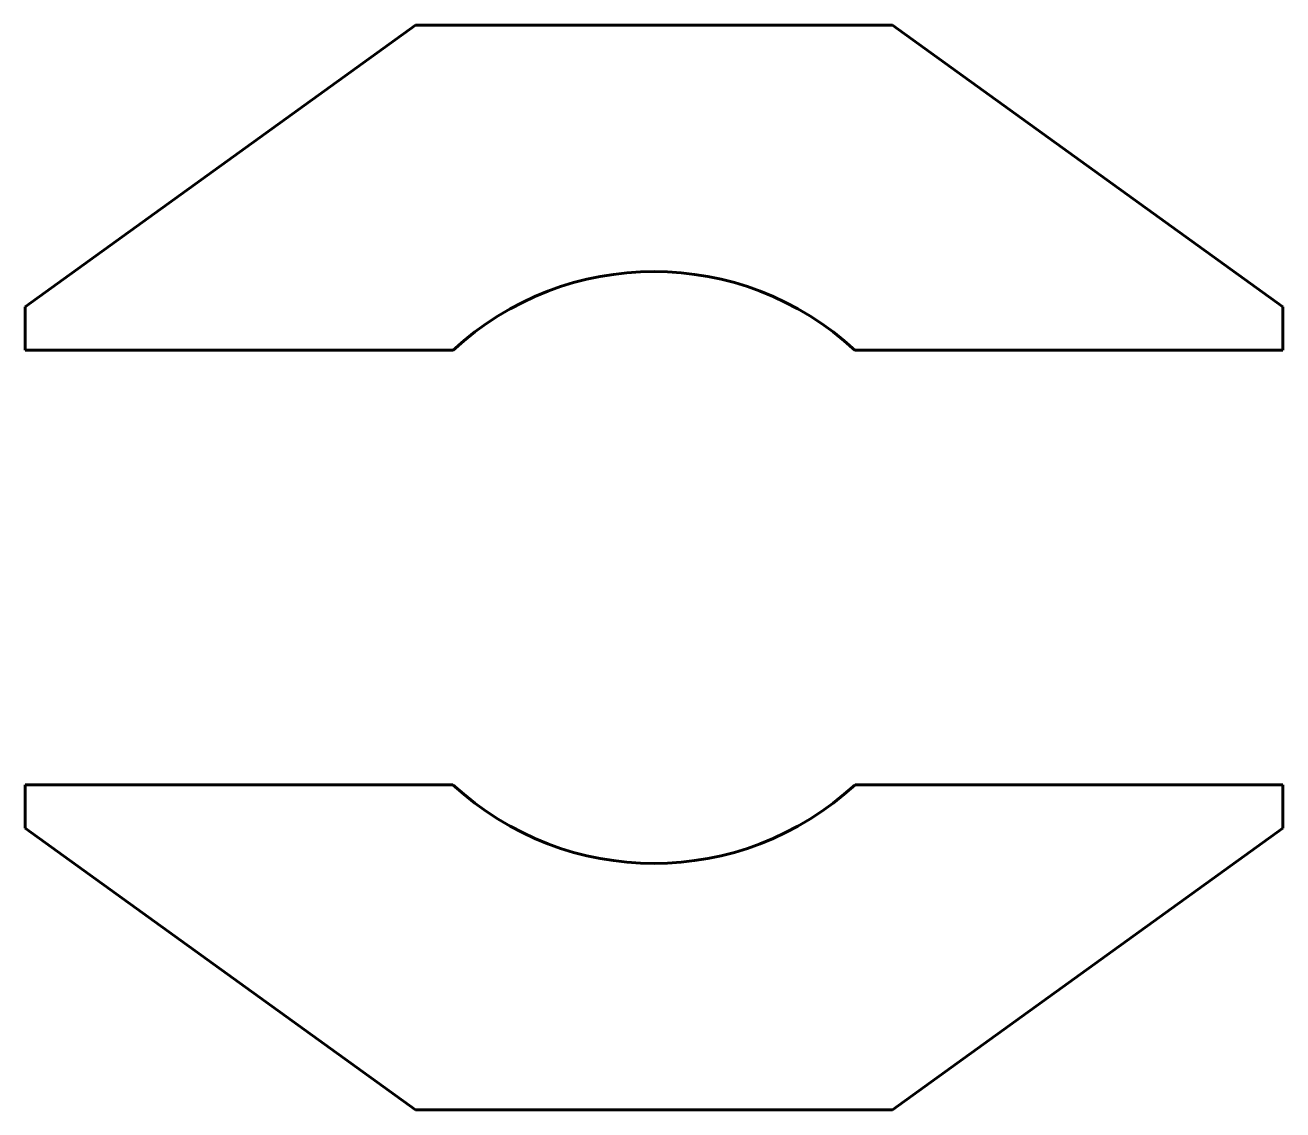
# Model space of a CAD drawing. Header units: millimetres. Extents: x -69 to 511, y -198 to 302.
import ezdxf

# ---------------------------------------------------------------- set-up
doc = ezdxf.new("R2010")
doc.units = ezdxf.units.MM
doc.linetypes.add('K5LT_BASIC', pattern=[0])

msp = doc.modelspace()

# ---------------------------------------------------------------- linework, layer by layer
at = {"color": 5, "linetype": 'K5LT_BASIC', "lineweight": 60, "true_color": 0x0000ff}
for p, q in [((110.68, 302.46), (-69.32, 172.46)), ((110.68, 302.46), (330.68, 302.46)), ((330.68, 302.46), (510.68, 172.46)), ((-69.32, 152.46), (-69.32, 172.46)), ((510.68, 152.46), (510.68, 172.46)), ((-69.32, 152.46), (127.96, 152.46)), ((313.4, 152.46), (510.68, 152.46)), ((-69.32, -47.89), (127.96, -47.89)), ((-69.32, -47.89), (-69.32, -67.89)), ((313.4, -47.89), (510.68, -47.89)), ((510.68, -47.89), (510.68, -67.89)), ((110.68, -197.89), (-69.32, -67.89)), ((330.68, -197.89), (510.68, -67.89)), ((110.68, -197.89), (330.68, -197.89))]:
    msp.add_line(p, q, dxfattribs=at)
for start, end in [(47.21208, 132.78792), (227.21208, 312.78792)]:
    msp.add_arc((220.68, 52.28), 136.5, start, end, dxfattribs=at)

doc.saveas('drawing.dxf')
